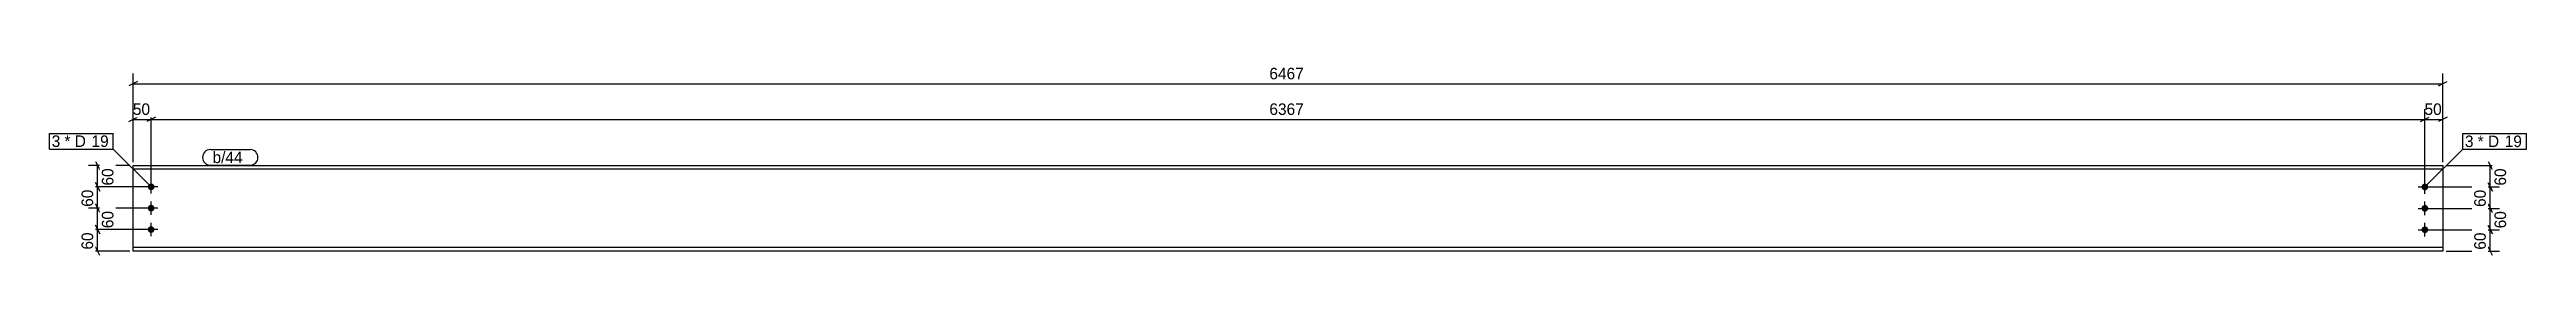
# Model space of a CAD drawing. Header units: millimetres. Extents: x 32 to 6968, y 32 to 565.
import ezdxf

# ---------------------------------------------------------------- set-up
doc = ezdxf.new("R2010")
doc.units = ezdxf.units.MM
doc.styles.add('Comic Sans MS', font='COMIC.TTF', dxfattribs={"height": 0.2})

msp = doc.modelspace()

# ---------------------------------------------------------------- hatches: boundary and pattern name
at = {"linetype": 'Continuous'}
for points in [[(306.9, 224.4, -1), (325.9, 224.4, -1)], [(6674, 224, -1), (6693, 224, -1)], [(306.9, 164.4, -1), (325.9, 164.4, -1)], [(6674, 164, -1), (6693, 164, -1)], [(306.9, 104.4, -1), (325.9, 104.4, -1)], [(6674, 104, -1), (6693, 104, -1)]]:
    msp.add_hatch(color=3, dxfattribs=at).paths.add_polyline_path(points)

# ---------------------------------------------------------------- linework, layer by layer
at = {"color": 8, "linetype": 'Continuous'}
for p, q in [((278.4, 520), (254.4, 508)), ((266.4, 514), (6733.5, 514)), ((6721.5, 508), (6745.5, 520)), ((254.4, 408), (278.4, 420)), ((266.4, 294), (266.4, 442.4)), ((328.4, 420), (304.4, 408)), ((328.4, 420), (304.4, 408)), ((316.4, 234.4), (316.4, 442.4)), ((316.4, 234.4), (316.4, 442.4)), ((6671.5, 408), (6695.5, 420)), ((6683.5, 234), (6683.5, 442.4)), ((6745.5, 420), (6721.5, 408)), ((6733.5, 294), (6733.5, 442.4)), ((266.4, 414), (316.4, 414)), ((6683.5, 414), (6733.5, 414)), ((256.4, 284), (140.8, 284)), ((160.4, 296), (172.4, 272)), ((166.4, 224.4), (166.4, 284)), ((6743.5, 284), (6894.8, 284)), ((6860.4, 296), (6872.4, 272)), ((6866.4, 224), (6866.4, 284)), ((306.4, 224.4), (140.8, 224.4)), ((172.4, 212.4), (160.4, 236.4)), ((6693.5, 224), (6894.8, 224)), ((6872.4, 212), (6860.4, 236)), ((306.4, 164.4), (138, 164.4)), ((172.4, 152.4), (160.4, 176.4)), ((6693.5, 164), (6894.8, 164)), ((6860.4, 176), (6872.4, 152)), ((6866.4, 104), (6866.4, 164)), ((306.4, 104.4), (140.8, 104.4)), ((172.4, 92.4), (160.4, 116.4)), ((6693.5, 104), (6894.8, 104)), ((6872.4, 92), (6860.4, 116)), ((256.4, 44), (138, 44)), ((172.4, 32), (160.4, 56)), ((6743.5, 44), (6892, 44)), ((6872.4, 32), (6860.4, 56))]:
    msp.add_line(p, q, dxfattribs=at)
at = {"color": 7, "linetype": 'Continuous'}
for p, q in [((266.4, 44), (266.4, 284)), ((266.4, 284), (6733.5, 284)), ((6733.5, 284), (6733.5, 44)), ((6733.5, 274.2), (266.4, 274.2)), ((6733.5, 53.8), (266.4, 53.8)), ((6733.5, 44), (266.4, 44))]:
    msp.add_line(p, q, dxfattribs=at)
at = {"color": 3, "linetype": 'Continuous'}
for p, q in [((335.4, 224.4), (297.4, 224.4)), ((316.4, 205.4), (316.4, 243.4)), ((6664.5, 224), (6702.5, 224)), ((6683.5, 205), (6683.5, 243)), ((335.4, 164.4), (297.4, 164.4)), ((316.4, 145.4), (316.4, 183.4)), ((6664.5, 164), (6702.5, 164)), ((6683.5, 145), (6683.5, 183)), ((335.4, 104.4), (297.4, 104.4)), ((316.4, 85.4), (316.4, 123.4)), ((6664.5, 104), (6702.5, 104)), ((6683.5, 85), (6683.5, 123))]:
    msp.add_line(p, q, dxfattribs=at)

# ---------------------------------------------------------------- wipeouts: each hides what was drawn before it
at = {"color": 0}
for points in [[(64.1, 336.5), (64.1, 368.5), (38, 368.5), (38, 336.5)], [(6821.6, 336.1), (6821.6, 368.1), (6795.6, 368.1), (6795.6, 336.1)]]:
    msp.add_wipeout(points, dxfattribs=at)

# ---------------------------------------------------------------- next in the draw order: wipeouts: each hides what was drawn before it
for points in [[(3558.5, 520), (3558.5, 564.8), (3441.4, 564.8), (3441.4, 520)], [(6741, 420), (6741, 464.8), (6676, 464.8), (6676, 420)], [(64.1, 336.5), (64.1, 368.5), (38, 368.5), (38, 336.5)], [(6821.6, 336.1), (6821.6, 368.1), (6795.6, 368.1), (6795.6, 336.1)], [(217.2, 286.7), (172.4, 286.7), (172.4, 221.7), (217.2, 221.7)], [(587.7, 291), (587.7, 323), (488.4, 323), (488.4, 291)], [(6917.2, 286.5), (6872.4, 286.5), (6872.4, 221.5), (6917.2, 221.5)], [(6917.2, 166.5), (6872.4, 166.5), (6872.4, 101.5), (6917.2, 101.5)]]:
    msp.add_wipeout(points, dxfattribs=at)

# ---------------------------------------------------------------- next in the draw order: linework, layer by layer
at = {"color": 8, "linetype": 'Continuous'}
for p, q in [((6733.5, 294), (6733.5, 542.4)), ((6671.5, 408), (6695.5, 420)), ((6683.5, 234), (6683.5, 442.4)), ((316.4, 414), (6683.5, 414)), ((306.4, 224.4), (138, 224.4)), ((160.4, 236.4), (172.4, 212.4)), ((166.4, 164.4), (166.4, 224.4)), ((6693.5, 224), (6892, 224)), ((6860.4, 236), (6872.4, 212)), ((6866.4, 164), (6866.4, 224)), ((6693.5, 164), (6892, 164)), ((6872.4, 152), (6860.4, 176)), ((6693.5, 104), (6892, 104)), ((6860.4, 116), (6872.4, 92)), ((6866.4, 44), (6866.4, 104))]:
    msp.add_line(p, q, dxfattribs=at)
at = {"color": 7, "linetype": 'Continuous'}
for p, q in [((32, 330.5), (32, 374.5)), ((6789.6, 330.1), (6789.6, 374.1))]:
    msp.add_line(p, q, dxfattribs=at)

# ---------------------------------------------------------------- next in the draw order: texts
at = {"color": 3, "style": 'Comic Sans MS'}
for s, p in [('6467', (3447.8, 526.4)), ('50', (6682.4, 426.4))]:
    msp.add_text(s, height=32.38, dxfattribs=at).set_placement(p)
for p in [(210.8, 228.1), (6910.8, 227.9), (6910.8, 107.9)]:
    msp.add_text('60', height=32.38, rotation=90.00021, dxfattribs=at).set_placement(p)

# ---------------------------------------------------------------- next in the draw order: wipeouts: each hides what was drawn before it
at = {"color": 0}
for points in [[(139.9, 336.5), (139.9, 368.5), (73.7, 368.5), (73.7, 336.5)], [(6897.4, 336.1), (6897.4, 368.1), (6831.2, 368.1), (6831.2, 336.1)], [(587.7, 291), (587.7, 323), (488.4, 323), (488.4, 291)]]:
    msp.add_wipeout(points, dxfattribs=at)

# ---------------------------------------------------------------- next in the draw order: linework, layer by layer
at = {"color": 7, "linetype": 'Continuous'}
for p, q in [((482.4, 329), (593.7, 329)), ((482.4, 285), (593.7, 285))]:
    msp.add_line(p, q, dxfattribs=at)
for centre, start, end in [((482.4, 307), 90, 270), ((593.7, 307), 270, 90)]:
    msp.add_arc(centre, 22, start, end, dxfattribs=at)

# ---------------------------------------------------------------- next in the draw order: texts
at = {"color": 3, "style": 'Comic Sans MS'}
msp.add_text('b/44', height=32.38, dxfattribs=at).set_placement((488.4, 291))

# ---------------------------------------------------------------- next in the draw order: wipeouts: each hides what was drawn before it
at = {"color": 0}
for points in [[(323.9, 420), (323.9, 464.8), (258.9, 464.8), (258.9, 420)], [(3558.5, 420), (3558.5, 464.8), (3441.4, 464.8), (3441.4, 420)], [(139.9, 336.5), (139.9, 368.5), (73.7, 368.5), (73.7, 336.5)], [(6897.4, 336.1), (6897.4, 368.1), (6831.2, 368.1), (6831.2, 336.1)], [(160.4, 226.9), (115.6, 226.9), (115.6, 161.9), (160.4, 161.9)], [(6860.4, 226.5), (6815.6, 226.5), (6815.6, 161.5), (6860.4, 161.5)], [(6860.4, 106.5), (6815.6, 106.5), (6815.6, 41.5), (6860.4, 41.5)]]:
    msp.add_wipeout(points, dxfattribs=at)

# ---------------------------------------------------------------- next in the draw order: linework, layer by layer
at = {"color": 8, "linetype": 'Continuous'}
for p, q in [((266.4, 294), (266.4, 542.4)), ((306.4, 164.4), (140.8, 164.4)), ((160.4, 176.4), (172.4, 152.4)), ((166.4, 104.4), (166.4, 164.4))]:
    msp.add_line(p, q, dxfattribs=at)
at = {"color": 7, "linetype": 'Continuous'}
msp.add_line((6683.5, 224), (6789.6, 330.1), dxfattribs=at)

# ---------------------------------------------------------------- next in the draw order: texts
at = {"color": 3, "style": 'Comic Sans MS'}
for s, height, p in [('50', 32.38, (265.3, 426.4)), ('6367', 32.38, (3447.8, 426.4)), ('3', 32.4, (38, 336.5)), ('3', 32.4, (6795.6, 336.1))]:
    msp.add_text(s, height=height, dxfattribs=at).set_placement(p)
for p in [(154, 168.3), (6854, 167.9), (6854, 47.9)]:
    msp.add_text('60', height=32.38, rotation=90.00021, dxfattribs=at).set_placement(p)

# ---------------------------------------------------------------- next in the draw order: wipeouts: each hides what was drawn before it
at = {"color": 0}
for points in [[(194.7, 336.5), (194.7, 368.5), (149.5, 368.5), (149.5, 336.5)], [(6952.3, 336.1), (6952.3, 368.1), (6907, 368.1), (6907, 336.1)]]:
    msp.add_wipeout(points, dxfattribs=at)

# ---------------------------------------------------------------- next in the draw order: wipeouts: each hides what was drawn before it
for points in [[(194.7, 336.5), (194.7, 368.5), (149.5, 368.5), (149.5, 336.5)], [(6952.3, 336.1), (6952.3, 368.1), (6907, 368.1), (6907, 336.1)], [(217.2, 166.9), (172.4, 166.9), (172.4, 101.9), (217.2, 101.9)]]:
    msp.add_wipeout(points, dxfattribs=at)

# ---------------------------------------------------------------- next in the draw order: linework, layer by layer
at = {"color": 7, "linetype": 'Continuous'}
for p, q in [((32, 374.5), (210.3, 374.5)), ((210.3, 330.5), (210.3, 374.5)), ((6789.6, 374.1), (6967.9, 374.1)), ((6967.9, 330.1), (6967.9, 374.1)), ((32, 330.5), (210.3, 330.5)), ((316.4, 224.4), (210.3, 330.5)), ((6789.6, 330.1), (6967.9, 330.1))]:
    msp.add_line(p, q, dxfattribs=at)
at = {"color": 8, "linetype": 'Continuous'}
for p, q in [((306.4, 104.4), (138, 104.4)), ((160.4, 116.4), (172.4, 92.4)), ((166.4, 44), (166.4, 104.4))]:
    msp.add_line(p, q, dxfattribs=at)

# ---------------------------------------------------------------- next in the draw order: texts
at = {"color": 3, "style": 'Comic Sans MS'}
for s, p in [('* D', (73.7, 336.5)), ('19', (149.5, 336.5)), ('* D', (6831.2, 336.1)), ('19', (6907, 336.1))]:
    msp.add_text(s, height=32.38, dxfattribs=at).set_placement(p)
msp.add_text('60', height=32.38, rotation=90.00021, dxfattribs=at).set_placement((210.8, 108.3))

# ---------------------------------------------------------------- next in the draw order: wipeouts: each hides what was drawn before it
at = {"color": 0}
msp.add_wipeout([(160.4, 106.7), (115.6, 106.7), (115.6, 41.7), (160.4, 41.7)], dxfattribs=at)

# ---------------------------------------------------------------- next in the draw order: texts
at = {"color": 3, "style": 'Comic Sans MS'}
msp.add_text('60', height=32.38, rotation=90.00021, dxfattribs=at).set_placement((154, 48.1))

doc.saveas('drawing.dxf')
